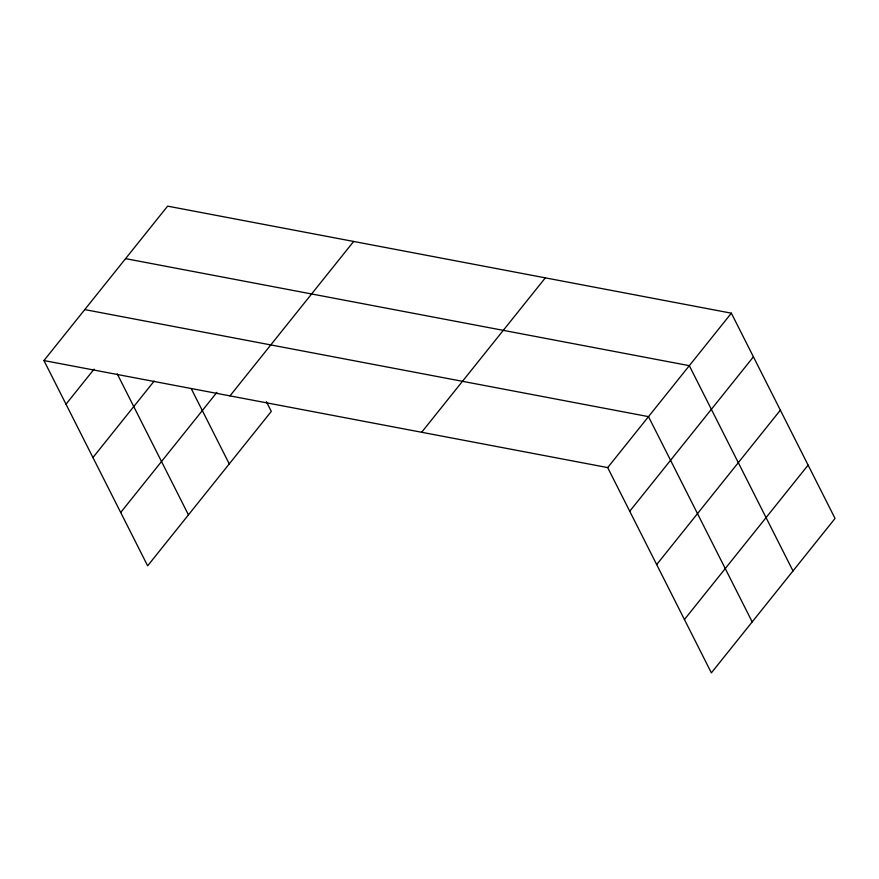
<?xml version="1.0" encoding="UTF-8"?>
<svg xmlns="http://www.w3.org/2000/svg" width="879" height="879" viewBox="0 0 879 879"><rect width="100%" height="100%" fill="white"/><g stroke="black" fill="none" stroke-linecap="round" stroke-linejoin="round"><path stroke-width="1.32" d="M43.95 360.555L167.625 206.136L731.361 313.177L835.05 518.445L711.375 672.864L607.686 467.595L43.95 360.555L147.639 565.823L271.314 411.405L266.414 401.703M66.002 404.208L94.053 369.169M92.943 457.541L154.155 381.101M120.698 512.49L216.904 392.364M229.979 395.88L353.655 241.461M421.656 432.27L545.332 277.852M607.686 467.595L731.361 313.177M629.738 511.248L753.413 356.83M656.679 564.582L780.354 410.163M684.433 619.53L808.109 465.112M125.576 258.635L689.312 365.675L793.001 570.943M84.758 309.595L648.504 416.635L752.193 621.903M191.215 388.595L229.265 463.903M117.226 373.85L188.447 514.863"/></g></svg>
